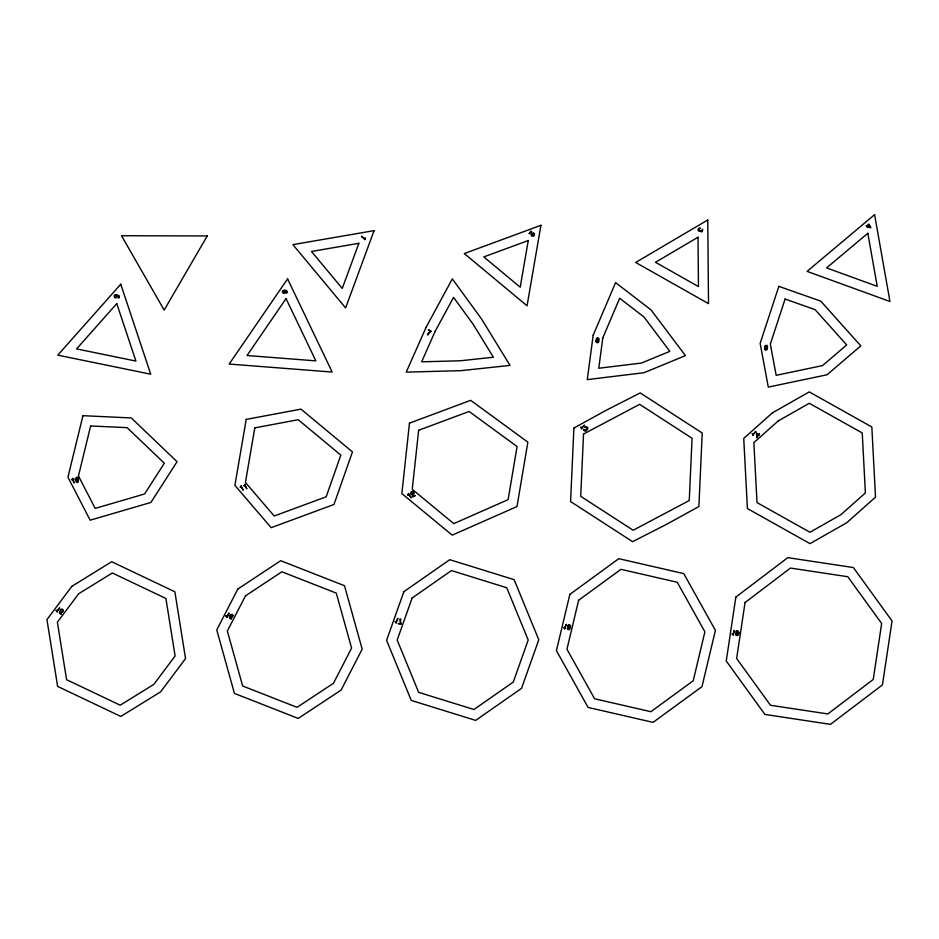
<?xml version="1.0" encoding="UTF-8"?>
<svg xmlns="http://www.w3.org/2000/svg" width="939" height="939" viewBox="0 0 939 939"><rect width="100%" height="100%" fill="white"/><g stroke="black" fill="none" stroke-linecap="round" stroke-linejoin="round"><path stroke-width="1.41" d="M766.87 346.82C767.022 344.66 763.536 346.068 765.485 347.759C768.736 346.08 766.177 351.409 764.475 348.909A1.502 1.502 0 0 0 767.21 349.343C769.1 340.763 760.684 348.733 766.999 348.005M587.321 428.301L586.758 429.111M700.248 230.83C702.431 234.867 703.381 226.956 702.126 229.985M115.673 295.186L115.767 294.6A1.608 1.608 0 0 0 114.218 296.466A1.608 1.608 0 0 0 116.26 297.769A1.608 1.608 0 0 0 117.293 295.585L118.572 296.114L118.76 298.168L119.159 295.75L116.694 294.881C118.091 297.522 113.865 298.238 114.84 295.539M584.117 429.675C581.499 427.808 586.441 433.994 586.194 429.663M60.389 611.453L59.967 612.803L61.458 614.188L59.333 613.061L60.119 610.608C61.281 613.46 64.474 609.951 61.833 609.552M225.865 615.972L227.203 616.031L229.116 613.05L226.792 617.357M413.641 494.055L413.16 494.876M700.377 228.177L698.569 229.902M56.152 610.42L57.49 610.596L59.65 607.791L56.962 611.888M412.632 494.736L412.479 494.994A2.359 2.359 0 0 0 412.374 497.048L415.273 495.592L412.761 496.262A2.171 2.171 0 0 1 413.172 494.959M412.691 494.642L413.09 492.564M596.488 340.763L596.57 341.913L597.803 342.172M585.666 430.402L584.164 430.132M531.016 231.933L529.044 233.635L531.016 231.076A2.359 2.359 0 0 1 531.873 232.849L532.366 235.431M533.469 233.13L533.387 235.231M365.001 239.609L361.351 236.241L364.168 238.471L365.435 237.966A1.608 1.608 0 0 0 364.743 239.656M408.348 493.527L410.989 497.752L408.864 494.841L407.503 495.006A1.62 1.62 0 0 0 408.618 493.55M411.071 494.125L412.08 492.259M596.817 340.47L598.037 340.611M241.053 485.745L243.201 490.228L241.417 487.106L240.044 487.106A1.62 1.62 0 0 0 241.323 485.792M244.692 484.395L246.84 488.879L245.056 485.756L243.682 485.756A1.608 1.608 0 0 0 244.95 484.442M569.492 627.123L568.341 626.841M72.714 478.385L74.169 483.057L72.866 479.77L71.528 479.571M699.508 230.618L698.651 230.125M597.627 339.871L598.495 339.155L597.791 338.345M733.242 635.187L734.228 630.398L733.253 633.802L731.951 634.13A1.585 1.585 0 0 1 733.476 635.081M568.576 629.177L569.457 628.555L568.87 627.675M564.726 628.872L566.194 624.2L564.891 627.498L563.553 627.686A1.585 1.585 0 0 1 564.973 628.79M400.202 619.106L400.824 619.317A6.819 6.819 0 0 0 401.329 624.036L398.101 623.555L400.742 623.813M395.988 622.956L397.925 618.378L396.281 621.583L394.908 621.641A1.608 1.608 0 0 1 396.235 622.897M701.093 231.323L702.29 230.419M60.976 609.986L60.46 609.716A1.585 1.585 0 0 1 62.843 609.622A1.585 1.585 0 0 1 62.643 611.993A1.585 1.585 0 0 1 60.307 611.5M752.796 435.262L755.848 431.341L753.43 434.006L752.092 433.712A1.608 1.608 0 0 1 753.055 435.262M584.915 427.292L587.298 428.067M581.264 428.747L584.563 425.132L581.992 427.562L580.701 427.175A1.585 1.585 0 0 1 581.523 428.783M569.844 625.585L568.6 625.386L568.118 626.442M225.853 615.996A1.585 1.585 0 0 1 227.05 617.322M56.14 610.444A1.585 1.585 0 0 1 57.22 611.876M72.96 478.467A1.585 1.585 0 0 1 71.528 479.536M569.703 627.545A1.315 1.315 0 0 1 569.386 629.4A1.315 1.315 0 0 1 567.543 629.001A1.315 1.315 0 0 1 568.025 627.17M567.966 627.405A1.526 1.526 0 0 1 568.189 625.139A1.526 1.526 0 0 1 570.419 625.632A1.526 1.526 0 0 1 569.68 627.78M400.777 623.789A7.019 7.019 0 0 1 400.167 619.106M585.056 427.398A1.573 1.573 0 0 1 587.732 427.761A1.573 1.573 0 0 1 586.159 429.956M411.012 494.172A1.678 1.678 0 0 1 411.2 491.942A1.678 1.678 0 0 1 413.442 491.883A1.678 1.678 0 0 1 413.759 494.09M596.664 340.035A1.315 1.315 0 0 1 596.852 338.157A1.315 1.315 0 0 1 598.718 338.427A1.315 1.315 0 0 1 598.366 340.282M598.413 340.047A1.526 1.526 0 0 1 598.366 342.324A1.526 1.526 0 0 1 596.101 342.007A1.526 1.526 0 0 1 596.676 339.801M533.505 233.06A1.678 1.678 0 0 1 534.303 235.149A1.678 1.678 0 0 1 532.307 236.182A1.678 1.678 0 0 1 531.063 234.327L531.263 233.306A2.16 2.16 0 0 0 531.11 231.898M700.4 231.123A1.573 1.573 0 0 1 698.041 229.809A1.573 1.573 0 0 1 700.306 228.341M75.754 479.172C77.714 486.414 78.806 474.946 75.754 479.113M285.456 291.9C285.374 295.844 279.165 291.125 284.411 290.139C286.137 289.717 288.05 291.724 286.888 292.945C285.139 294.142 287.98 290.444 285.397 290.808A4.836 4.836 0 0 0 284.881 290.738L285.456 291.9M736.07 634.025C738.629 637.37 737.819 630.116 736.07 633.966M75.143 479.183C78.982 489.912 79.944 471.39 75.143 479.113M229.914 617.357C234.785 620.855 226.452 618.778 230.395 614.658C235.619 612.979 231.64 620.468 230.196 616.277A4.836 4.836 0 0 0 230.008 616.735L229.914 617.357M282.768 291.806C285.667 295.01 284.576 288.191 282.768 291.747M232.602 615.632C230.924 619.799 229.82 612.474 232.602 615.655M738.84 632.733C739.521 636.607 734.321 636.349 735.73 633.027C739.556 632.816 738.664 630.445 735.8 631.759A1.502 1.502 0 0 1 738.559 631.524L738.84 632.733M573.905 428.043L570.583 501.543L632.569 541.662L666.35 524.455L698.886 506.532L702.219 433.043L640.222 392.925L606.453 410.132L573.905 428.043M583.542 434.041L580.725 496.32L633.156 530.253L689.249 500.546L692.066 438.267L639.635 404.333L583.542 434.041M409.474 423.137L401.857 493.574L452.199 535.16L517.002 506.544L527.859 442.14L470.662 400.331L409.474 423.137M418.653 430.273L412.268 489.336L453.783 523.633L508.128 499.642L517.072 446.53L469.124 411.47L418.653 430.273M593.178 335.223L587.274 379.614L644.025 372.713L685.423 355.635L651.067 309.94L615.585 282.616L593.178 335.223M602.815 337.864L598.765 368.241L641.49 363.053L669.824 351.362L643.966 316.959L619.681 298.262L602.815 337.864M735.859 597.087L726.246 661.021L764.909 714.438L830.487 724.345L882.437 684.907L892.05 620.961L853.375 567.543L787.798 557.649L735.859 597.087M745.05 602.533L736.634 658.497L770.496 705.271L827.834 713.933L873.247 679.46L881.662 623.496L847.8 576.722L790.462 568.06L745.05 602.533M246.206 419.404L234.903 485.381L271.171 527.683L333.967 504.489L352.465 451.917L300.973 409.134L246.206 419.404M254.798 427.867L245.443 482.47L274.211 516.004L326.173 496.813L340.834 455.133L298.226 419.721L254.798 427.867M528.258 240.525L520.218 287.205L483.808 256.91L528.258 240.525M540.923 225.313L527.061 305.785L464.3 253.553L540.923 225.313M569.856 594.399L556.416 650.668L588.096 707.431L653.063 722.361L701.985 686.632L715.424 630.362L683.745 573.6L618.778 558.67L569.856 594.399M578.635 600.244L566.945 649.213L594.598 698.769L650.88 711.703L693.205 680.798L704.896 631.818L677.242 582.262L620.961 569.327L578.635 600.244M82.949 415.684L67.948 477.2L90.156 520.194L150.933 502.435L177.06 461.695L131.284 417.937L82.949 415.684M90.637 425.954L78.442 475.944L95.203 508.41L144.606 493.973L164.325 463.22L127.129 427.656L90.637 425.954M866.38 225.63L867.108 227.144L870.923 227.661L868.681 224.081L867.483 225.982L866.38 225.63M868.481 224.55L867.976 226.135L870.289 226.874L868.481 224.55M428.36 329.824L430.696 331.185A7.136 7.136 0 0 0 427.421 334.718L428.078 334.941A6.937 6.937 0 0 1 431.306 331.35L428.36 329.824M778.842 286.348L760.144 343.404L768.29 387.103L827.059 374.767L860.817 345.857L820.756 301.137L778.842 286.348M785.098 299.048L770.332 344.085L776.166 375.33L822.541 365.6L846.696 344.918L815.075 309.624L785.098 299.048M403.852 591.711L386.598 640.316L411.27 700.424L475.65 720.389L521.532 688.369L538.798 639.764L514.126 579.656L449.746 559.691L403.852 591.711M412.127 598.014L397.185 640.058L418.653 692.348L473.949 709.497L513.269 682.066L528.199 640.022L506.731 587.732L451.436 570.572L412.127 598.014M358.862 243.307L342.254 288.426L311.49 251.476L358.862 243.307M374.074 230.642L345.611 307.933L292.909 244.633L374.074 230.642M426.224 327.03L406.247 372.137L460.99 370.659L510.03 365.412L481.39 318.744L452.316 278.895L426.224 327.03M435.121 331.408L421.646 361.82L460.321 360.776L493.398 357.231L473.162 324.26L453.56 297.381L435.121 331.408M237.849 589.023L216.768 629.952L234.445 693.416L298.226 718.417L341.092 690.095L362.172 649.166L344.496 585.713L280.714 560.7L237.849 589.023M245.466 595.854L227.344 631.031L242.661 685.998L297.053 707.325L333.474 683.263L351.597 648.086L336.279 593.119L281.888 571.792L245.466 595.854M207.237 235.959L164.172 310.081L121.518 235.724L207.237 235.959M756.564 433.172L756.811 437.832L758.583 435.086L759.146 435.45L759.487 433.665L758.395 434.346L756.564 433.172M758.113 434.78L756.799 436.823L756.705 433.888L758.113 434.78M287.592 278.883L229.175 364.062L332.16 372.055L287.592 278.883M286.055 298.614L247.039 355.517L315.833 360.858L286.055 298.614M71.857 586.335L46.95 619.599L57.619 686.397L120.802 716.445L160.639 691.832L185.546 658.568L174.865 591.77L111.682 561.722L71.857 586.335M78.653 593.777L57.385 622.17L66.575 679.695L120.192 705.189L153.843 684.39L175.1 655.985L165.91 598.472L112.304 572.978L78.653 593.777M120.755 284.212L57.784 355.153L150.71 374.203L120.755 284.212M116.776 303.602L76.575 348.897L135.909 361.069L116.776 303.602M772.457 412.82L743.735 438.407L747.409 508.551L809.993 543.634L846.79 522.718L875.512 497.13L871.838 426.987L809.254 391.903L772.457 412.82M778.255 420.907L753.864 442.633L757.01 502.588L809.958 532.272L840.992 514.631L865.382 492.905L862.237 432.949L809.289 403.277L778.255 420.907M874.596 214.655L807.082 271.371L889.949 301.489L874.596 214.655M867.836 233.271L826.578 267.92L877.214 286.325L867.836 233.271M707.76 219.984L635.691 262.462L708.511 303.637L707.76 219.984M698.017 237.215L655.481 262.286L698.452 286.583L698.017 237.215"/></g></svg>
